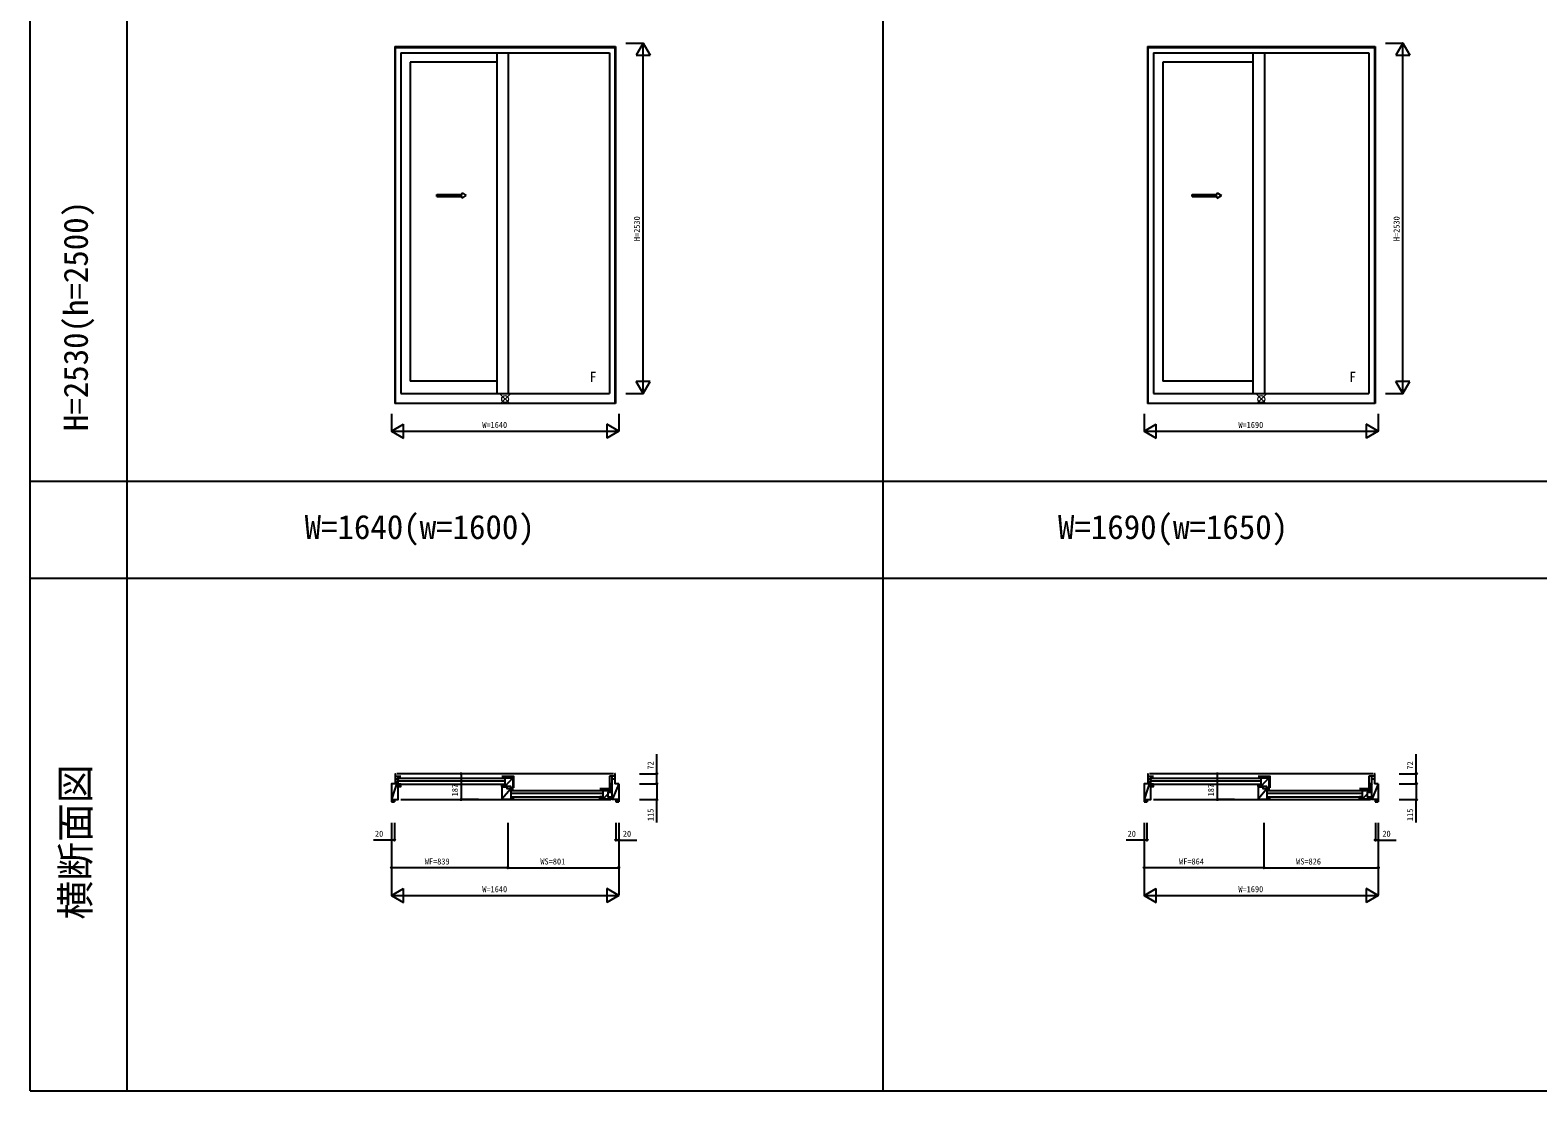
# Model space of a CAD drawing. Units: millimetres, scale not verified. Extents: x -19250 to 19250, y -14000 to 14000.
# Drawn here: x -19250 to -8362, y -14000 to -6343 of the extents above; entities that cross this region are included whole.
import ezdxf
from ezdxf.enums import TextEntityAlignment as Align

# ---------------------------------------------------------------- set-up
doc = ezdxf.new("R2010")
doc.units = ezdxf.units.MM
doc.header["$LTSCALE"] = 50
for name, color, linetype in [('0-0_0', 7, 'Continuous'), ('0-1_YKK_A1', 4, 'Continuous'), ('0-2_YKK_B1', 4, 'Continuous'), ('0-4_YKK_F1', 7, 'Continuous'), ('0-6_YKK_N1', 2, 'Continuous')]:
    doc.layers.add(name, color=color, linetype=linetype)
doc.layers.add('0-5_YKK_IN', color=1, linetype='Continuous', lineweight=18)
doc.styles.add('ＭＳ ゴシック', font='')
doc.styles.get('ＭＳ ゴシック').set_extended_font_data('MS Gothic')

msp = doc.modelspace()

# ---------------------------------------------------------------- linework, layer by layer
at = {"layer": '0-1_YKK_A1'}
for p, q in [((-16617, -6462), (-16617, -9038)), ((-16617, -6462), (-15023, -6462)), ((-16613, -6462), (-16613, -9038)), ((-15027, -6471), (-16613, -6471)), ((-16573, -6506), (-15067, -6506)), ((-16573, -6506), (-16573, -8966)), ((-15881, -6506), (-15881, -8966)), ((-15797, -6506), (-15797, -8966)), ((-15067, -6506), (-15067, -8966)), ((-15027, -6462), (-15027, -9038)), ((-15023, -6462), (-15023, -9038)), ((-11182, -6462), (-11182, -9038)), ((-11182, -6462), (-9538, -6462)), ((-11178, -6462), (-11178, -9038)), ((-9542, -6471), (-11178, -6471)), ((-11138, -6506), (-9582, -6506)), ((-11138, -6506), (-11138, -8966)), ((-10421, -6506), (-10421, -8966)), ((-10337, -6506), (-10337, -8966)), ((-9582, -6506), (-9582, -8966)), ((-9542, -6462), (-9542, -9038)), ((-9538, -6462), (-9538, -9038)), ((-16505, -6573), (-16505, -8876)), ((-15881, -6573), (-16505, -6573)), ((-11070, -6573), (-11070, -8876)), ((-10421, -6573), (-11070, -6573)), ((-16312.68, -7529.1), (-16131.34, -7529.09)), ((-16312.67, -7544.1), (-16312.67, -7529.1)), ((-16312.67, -7544.1), (-16131.33, -7544.09)), ((-16131.34, -7529.09), (-16131.34, -7516.59)), ((-16131.34, -7516.59), (-16101.34, -7536.59)), ((-16131.33, -7556.59), (-16101.34, -7536.59)), ((-16131.33, -7556.59), (-16131.33, -7544.09)), ((-10858.46, -7529.1), (-10677.12, -7529.09)), ((-10858.45, -7544.1), (-10858.45, -7529.1)), ((-10858.45, -7544.1), (-10677.11, -7544.09)), ((-10677.12, -7529.09), (-10677.12, -7516.59)), ((-10677.12, -7516.59), (-10647.12, -7536.59)), ((-10677.11, -7556.59), (-10647.12, -7536.59)), ((-10677.11, -7556.59), (-10677.11, -7544.09)), ((-15881, -8876), (-16505, -8876)), ((-10421, -8876), (-11070, -8876)), ((-16573, -8966), (-15067, -8966)), ((-11138, -8966), (-9582, -8966)), ((-15023, -9038), (-16617, -9038)), ((-9538, -9038), (-11182, -9038))]:
    msp.add_line(p, q, dxfattribs=at)
at = {"layer": '0-2_YKK_B1'}
for p, q in [((-16613, -11728.75), (-16573, -11728.75)), ((-15037, -11710.75), (-16603, -11710.75)), ((-16586, -11741.75), (-15830, -11741.75)), ((-15823, -11728.75), (-15823, -11803.75)), ((-15764, -11740.75), (-15823, -11803.75)), ((-15027, -11728.75), (-15067, -11728.75)), ((-15067, -11728.75), (-15067, -11812.75)), ((-15047, -11747.75), (-15027, -11747.75)), ((-11178, -11728.75), (-11138, -11728.75)), ((-9552, -11710.75), (-11168, -11710.75)), ((-11151, -11741.75), (-10370, -11741.75)), ((-10363, -11728.75), (-10363, -11803.75)), ((-10304, -11740.75), (-10363, -11803.75)), ((-9542, -11728.75), (-9582, -11728.75)), ((-9582, -11728.75), (-9582, -11812.75)), ((-9562, -11747.75), (-9542, -11747.75)), ((-16573, -11787.25), (-16593, -11803.75)), ((-15830, -11764.25), (-16586, -11764.25)), ((-16586, -11786.75), (-15830, -11786.75)), ((-15779, -11818.75), (-15843, -11893.75)), ((-15780, -11812.75), (-15764, -11812.75)), ((-15779, -11818.75), (-15779, -11893.75)), ((-15772, -11831.75), (-15122, -11831.75)), ((-15122, -11854.25), (-15772, -11854.25)), ((-15051, -11818.75), (-15135, -11818.75)), ((-15115, -11818.75), (-15115, -11893.75)), ((-15079, -11858.31), (-15115, -11893.75)), ((-15047, -11782.75), (-15062, -11812.75)), ((-15000, -11782.75), (-15047, -11897.75)), ((-15000, -11782.75), (-15027, -11782.75)), ((-15000, -11782.75), (-15000, -11914.25)), ((-11138, -11787.25), (-11158, -11803.75)), ((-10370, -11764.25), (-11151, -11764.25)), ((-11151, -11786.75), (-10370, -11786.75)), ((-10319, -11818.75), (-10383, -11893.75)), ((-10320, -11812.75), (-10304, -11812.75)), ((-10319, -11818.75), (-10319, -11893.75)), ((-10312, -11831.75), (-9637, -11831.75)), ((-9637, -11854.25), (-10312, -11854.25)), ((-9566, -11818.75), (-9650, -11818.75)), ((-9630, -11818.75), (-9630, -11893.75)), ((-9594, -11858.31), (-9630, -11893.75)), ((-9562, -11782.75), (-9577, -11812.75)), ((-9515, -11782.75), (-9562, -11897.75)), ((-9515, -11782.75), (-9542, -11782.75)), ((-9515, -11782.75), (-9515, -11914.25)), ((-16640, -11914.25), (-16618.5, -11897.75)), ((-16640, -11914.25), (-16618.5, -11914.25)), ((-16618.5, -11897.75), (-16618.5, -11914.25)), ((-16573, -11897.75), (-15057, -11897.75)), ((-15772, -11876.75), (-15122, -11876.75)), ((-15115, -11877.25), (-15135, -11877.25)), ((-15115, -11877.25), (-15135, -11893.75)), ((-15021.5, -11897.75), (-15021.5, -11914.25)), ((-15021.5, -11914.25), (-15000, -11897.75)), ((-15021.5, -11914.25), (-15000, -11914.25)), ((-11205, -11914.25), (-11183.5, -11897.75)), ((-11205, -11914.25), (-11183.5, -11914.25)), ((-11183.5, -11897.75), (-11183.5, -11914.25)), ((-11138, -11897.75), (-9572, -11897.75)), ((-10312, -11876.75), (-9637, -11876.75)), ((-9630, -11877.25), (-9650, -11877.25)), ((-9630, -11877.25), (-9650, -11893.75)), ((-9536.5, -11897.75), (-9536.5, -11914.25)), ((-9536.5, -11914.25), (-9515, -11897.75)), ((-9536.5, -11914.25), (-9515, -11914.25))]:
    msp.add_line(p, q, dxfattribs=at)
for points in [[(-16617, -11710.75), (-16613, -11710.75), (-16613, -11782.75), (-16640, -11782.75), (-16640, -11914.25)], [(-16640, -11897.75), (-16593, -11897.75), (-16593, -11728.75)], [(-16613, -11747.75), (-16593, -11747.75), (-16640, -11897.75)], [(-15843, -11728.75), (-15759, -11728.75), (-15759, -11812.75)], [(-15823, -11740.75), (-15764, -11740.75), (-15764, -11812.75)], [(-15000, -11897.75), (-15047, -11897.75), (-15047, -11728.75)], [(-15023, -11710.75), (-15027, -11710.75), (-15027, -11782.75)], [(-11182, -11710.75), (-11178, -11710.75), (-11178, -11782.75), (-11205, -11782.75), (-11205, -11914.25)], [(-11205, -11897.75), (-11158, -11897.75), (-11158, -11728.75)], [(-11178, -11747.75), (-11158, -11747.75), (-11205, -11897.75)], [(-10383, -11728.75), (-10299, -11728.75), (-10299, -11812.75)], [(-10363, -11740.75), (-10304, -11740.75), (-10304, -11812.75)], [(-9515, -11897.75), (-9562, -11897.75), (-9562, -11728.75)], [(-9538, -11710.75), (-9542, -11710.75), (-9542, -11782.75)], [(-16593, -11803.75), (-16573, -11803.75), (-16573, -11787.25), (-16593, -11787.25)], [(-15780, -11812.75), (-15780, -11803.75), (-15843, -11803.75), (-15843, -11787.25)], [(-15843, -11787.25), (-15823, -11787.25), (-15843, -11803.75)], [(-15759, -11818.75), (-15806, -11818.75), (-15806, -11806.75), (-15843, -11806.75), (-15843, -11893.75), (-15759, -11893.75), (-15759, -11877.25)], [(-15051, -11818.75), (-15051, -11846.75), (-15079, -11846.75), (-15079, -11877.75), (-15051, -11877.75), (-15051, -11893.75), (-15135, -11893.75), (-15135, -11877.25)], [(-15115, -11830.75), (-15051, -11830.75), (-15067.25, -11846.75)], [(-15047, -11782.75), (-15062, -11782.75), (-15062, -11812.75), (-15047, -11812.75)], [(-11158, -11803.75), (-11138, -11803.75), (-11138, -11787.25), (-11158, -11787.25)], [(-10320, -11812.75), (-10320, -11803.75), (-10383, -11803.75), (-10383, -11787.25)], [(-10383, -11787.25), (-10363, -11787.25), (-10383, -11803.75)], [(-10299, -11818.75), (-10346, -11818.75), (-10346, -11806.75), (-10383, -11806.75), (-10383, -11893.75), (-10299, -11893.75), (-10299, -11877.25)], [(-9566, -11818.75), (-9566, -11846.75), (-9594, -11846.75), (-9594, -11877.75), (-9566, -11877.75), (-9566, -11893.75), (-9650, -11893.75), (-9650, -11877.25)], [(-9630, -11830.75), (-9566, -11830.75), (-9582.25, -11846.75)], [(-9562, -11782.75), (-9577, -11782.75), (-9577, -11812.75), (-9562, -11812.75)], [(-15779, -11877.25), (-15759, -11877.25), (-15779, -11893.75)], [(-10319, -11877.25), (-10299, -11877.25), (-10319, -11893.75)]]:
    msp.add_lwpolyline(points, dxfattribs=at)
at = {"layer": '0-4_YKK_F1'}
for p, q in [((-19250, -14000), (-19250, 14000)), ((-18550, -14000), (-18550, 13300)), ((-13090, -14000), (-13090, 13300)), ((-19250, -9600), (18550, -9600)), ((-19250, -10300), (18550, -10300)), ((-19250, -14000), (19250, -14000))]:
    msp.add_line(p, q, dxfattribs=at)
at = {"layer": '0-5_YKK_IN'}
for p, q in [((-15855.36, -8970.64), (-15784.64, -9041.36)), ((-15855.36, -9041.36), (-15784.64, -8970.64)), ((-10395.36, -8970.64), (-10324.64, -9041.36)), ((-10395.36, -9041.36), (-10324.64, -8970.64))]:
    msp.add_line(p, q, dxfattribs=at)
for centre in [(-15820, -9006), (-10360, -9006)]:
    msp.add_circle(centre, 25, dxfattribs=at)
at = {"layer": '0-6_YKK_N1'}
for p, q in [((-14948, -6436), (-14824, -6436)), ((-14823, -6436), (-14873, -6522.6)), ((-14873, -6522.6), (-14773, -6522.6)), ((-14823, -6436), (-14773, -6522.6)), ((-14823, -8965), (-14823, -6437)), ((-9463, -6436), (-9339, -6436)), ((-9338, -6436), (-9388, -6522.6)), ((-9388, -6522.6), (-9288, -6522.6)), ((-9338, -6436), (-9288, -6522.6)), ((-9338, -8965), (-9338, -6437)), ((-14823, -8966), (-14873, -8879.4)), ((-14773, -8879.4), (-14873, -8879.4)), ((-14823, -8966), (-14773, -8879.4)), ((-9338, -8966), (-9388, -8879.4)), ((-9288, -8879.4), (-9388, -8879.4)), ((-9338, -8966), (-9288, -8879.4)), ((-14948, -8966), (-14824, -8966)), ((-9463, -8966), (-9339, -8966)), ((-16640, -9113), (-16640, -9237)), ((-15000, -9113), (-15000, -9237)), ((-11205, -9113), (-11205, -9237)), ((-9515, -9113), (-9515, -9237)), ((-16640, -9238), (-16553.4, -9188)), ((-16640, -9238), (-16553.4, -9288)), ((-16639, -9238), (-15001, -9238)), ((-16553.4, -9288), (-16553.4, -9188)), ((-15000, -9238), (-15086.6, -9188)), ((-15086.6, -9188), (-15086.6, -9288)), ((-15000, -9238), (-15086.6, -9288)), ((-11205, -9238), (-11118.4, -9188)), ((-11205, -9238), (-11118.4, -9288)), ((-11204, -9238), (-9516, -9238)), ((-11118.4, -9288), (-11118.4, -9188)), ((-9515, -9238), (-9601.6, -9188)), ((-9601.6, -9188), (-9601.6, -9288)), ((-9515, -9238), (-9601.6, -9288)), ((-16012.61, -11710.75), (-16137.61, -11710.75)), ((-16137.61, -11710.75), (-16137.61, -11897.75)), ((-14850, -11710.75), (-14725, -11710.75)), ((-10552.61, -11710.75), (-10677.61, -11710.75)), ((-10677.61, -11710.75), (-10677.61, -11897.75)), ((-9365, -11710.75), (-9240, -11710.75)), ((-14725, -11782.75), (-14725, -11897.75)), ((-9240, -11782.75), (-9240, -11897.75)), ((-16012.61, -11897.75), (-16137.61, -11897.75)), ((-14850, -11897.75), (-14725, -11897.75)), ((-14725, -12062.54), (-14725, -11897.75)), ((-10552.61, -11897.75), (-10677.61, -11897.75)), ((-9365, -11897.75), (-9240, -11897.75)), ((-9240, -12062.54), (-9240, -11897.75)), ((-16640, -12064.25), (-16640, -12588.25)), ((-15000, -12064.25), (-15000, -12588.25)), ((-11205, -12064.25), (-11205, -12588.25)), ((-9515, -12064.25), (-9515, -12588.25)), ((-15801, -12389.25), (-16640, -12389.25)), ((-10341, -12389.25), (-9515, -12389.25)), ((-16640, -12589.25), (-16553.4, -12539.25)), ((-16640, -12589.25), (-16553.4, -12639.25)), ((-16639, -12589.25), (-15001, -12589.25)), ((-16553.4, -12639.25), (-16553.4, -12539.25)), ((-15000, -12589.25), (-15086.6, -12539.25)), ((-15086.6, -12539.25), (-15086.6, -12639.25)), ((-15000, -12589.25), (-15086.6, -12639.25)), ((-11205, -12589.25), (-11118.4, -12539.25)), ((-11205, -12589.25), (-11118.4, -12639.25)), ((-11204, -12589.25), (-9516, -12589.25)), ((-11118.4, -12639.25), (-11118.4, -12539.25)), ((-9515, -12589.25), (-9601.6, -12539.25)), ((-9601.6, -12539.25), (-9601.6, -12639.25)), ((-9515, -12589.25), (-9601.6, -12639.25))]:
    msp.add_line(p, q, dxfattribs=at)
for points in [[(-14850, -11782.75), (-14725, -11782.75), (-14725, -11710.75), (-14725, -11570.75)], [(-9365, -11782.75), (-9240, -11782.75), (-9240, -11710.75), (-9240, -11570.75)], [(-16620, -12064.25), (-16620, -12189.25), (-16640, -12189.25), (-16770, -12189.25)], [(-15801, -12064.25), (-15801, -12389.25), (-15000, -12389.25)], [(-15020, -12064.25), (-15020, -12189.25), (-15000, -12189.25), (-14870, -12189.25)], [(-11185, -12064.25), (-11185, -12189.25), (-11205, -12189.25), (-11335, -12189.25)], [(-10341, -12064.25), (-10341, -12389.25), (-11205, -12389.25)], [(-9535, -12064.25), (-9535, -12189.25), (-9515, -12189.25), (-9385, -12189.25)]]:
    msp.add_lwpolyline(points, dxfattribs=at)
for centre in [(-16137.61, -11710.75), (-14725, -11710.75), (-10677.61, -11710.75), (-9240, -11710.75), (-14725, -11782.75), (-9240, -11782.75), (-16137.61, -11897.75), (-14725, -11897.75), (-10677.61, -11897.75), (-9240, -11897.75), (-16640, -12189.25), (-16620, -12189.25), (-15020, -12189.25), (-15000, -12189.25), (-11205, -12189.25), (-11185, -12189.25), (-9535, -12189.25), (-9515, -12189.25), (-16640, -12389.25), (-15801, -12389.25), (-15000, -12389.25), (-11205, -12389.25), (-10341, -12389.25), (-9515, -12389.25)]:
    msp.add_circle(centre, 5, dxfattribs=at)
for centre, start, end in [((-14824, -6437), 0, 90), ((-9339, -6437), 0, 90), ((-14824, -8965), 270, 0), ((-9339, -8965), 270, 0), ((-16639, -9237), 180, 270), ((-15001, -9237), 270, 0), ((-11204, -9237), 180, 270), ((-9516, -9237), 270, 0), ((-16639, -12588.25), 180, 270), ((-15001, -12588.25), 270, 0), ((-11204, -12588.25), 180, 270), ((-9516, -12588.25), 270, 0)]:
    msp.add_arc(centre, 1, start, end, dxfattribs=at)

# ---------------------------------------------------------------- texts
at = {"layer": '0-0_0', "color": 3, "style": 'ＭＳ ゴシック'}
for s, height, p in [('H=2530(h=2500)', 174.5, (-18781, -9237.5)), ('横断面図', 205.3, (-18760, -12763.73))]:
    msp.add_text(s, height=height, rotation=90, dxfattribs=at).set_placement(p, align=Align.BOTTOM_LEFT)
for s, p in [('W=1640(w=1600)', (-17267.83, -10069)), ('W=1690(w=1650)', (-11827.67, -10069))]:
    msp.add_text(s, height=174.5, dxfattribs=at).set_placement(p, align=Align.BOTTOM_LEFT)
at = {"layer": '0-1_YKK_A1', "style": 'ＭＳ ゴシック'}
for p in [(-15209.94, -8904.76), (-9724.94, -8904.76)]:
    msp.add_text('F', height=73.31, dxfattribs=at).set_placement(p, align=Align.BOTTOM_LEFT)
at = {"layer": '0-6_YKK_N1', "style": 'ＭＳ ゴシック'}
for s, p in [('H=2530', (-14833, -7866)), ('H=2530', (-9348, -7866)), ('72', (-14735, -11680.75)), ('72', (-9250, -11680.75)), ('187', (-16147.61, -11874.25)), ('187', (-10687.61, -11874.25)), ('115', (-14735, -12052.54)), ('115', (-9250, -12052.54))]:
    msp.add_text(s, height=43.99, rotation=90, dxfattribs=at).set_placement(p, align=Align.BOTTOM_LEFT)
for s, p in [('W=1640', (-15985, -9228)), ('W=1690', (-10525, -9228)), ('20', (-16760, -12179.25)), ('20', (-14970, -12179.25)), ('20', (-11325, -12179.25)), ('20', (-9485, -12179.25)), ('WF=839', (-16400.5, -12379.25)), ('WS=801', (-15565.5, -12379.25)), ('WF=864', (-10953, -12379.25)), ('WS=826', (-10108, -12379.25)), ('W=1640', (-15985, -12579.25)), ('W=1690', (-10525, -12579.25))]:
    msp.add_text(s, height=43.99, dxfattribs=at).set_placement(p, align=Align.BOTTOM_LEFT)

doc.saveas('drawing.dxf')
